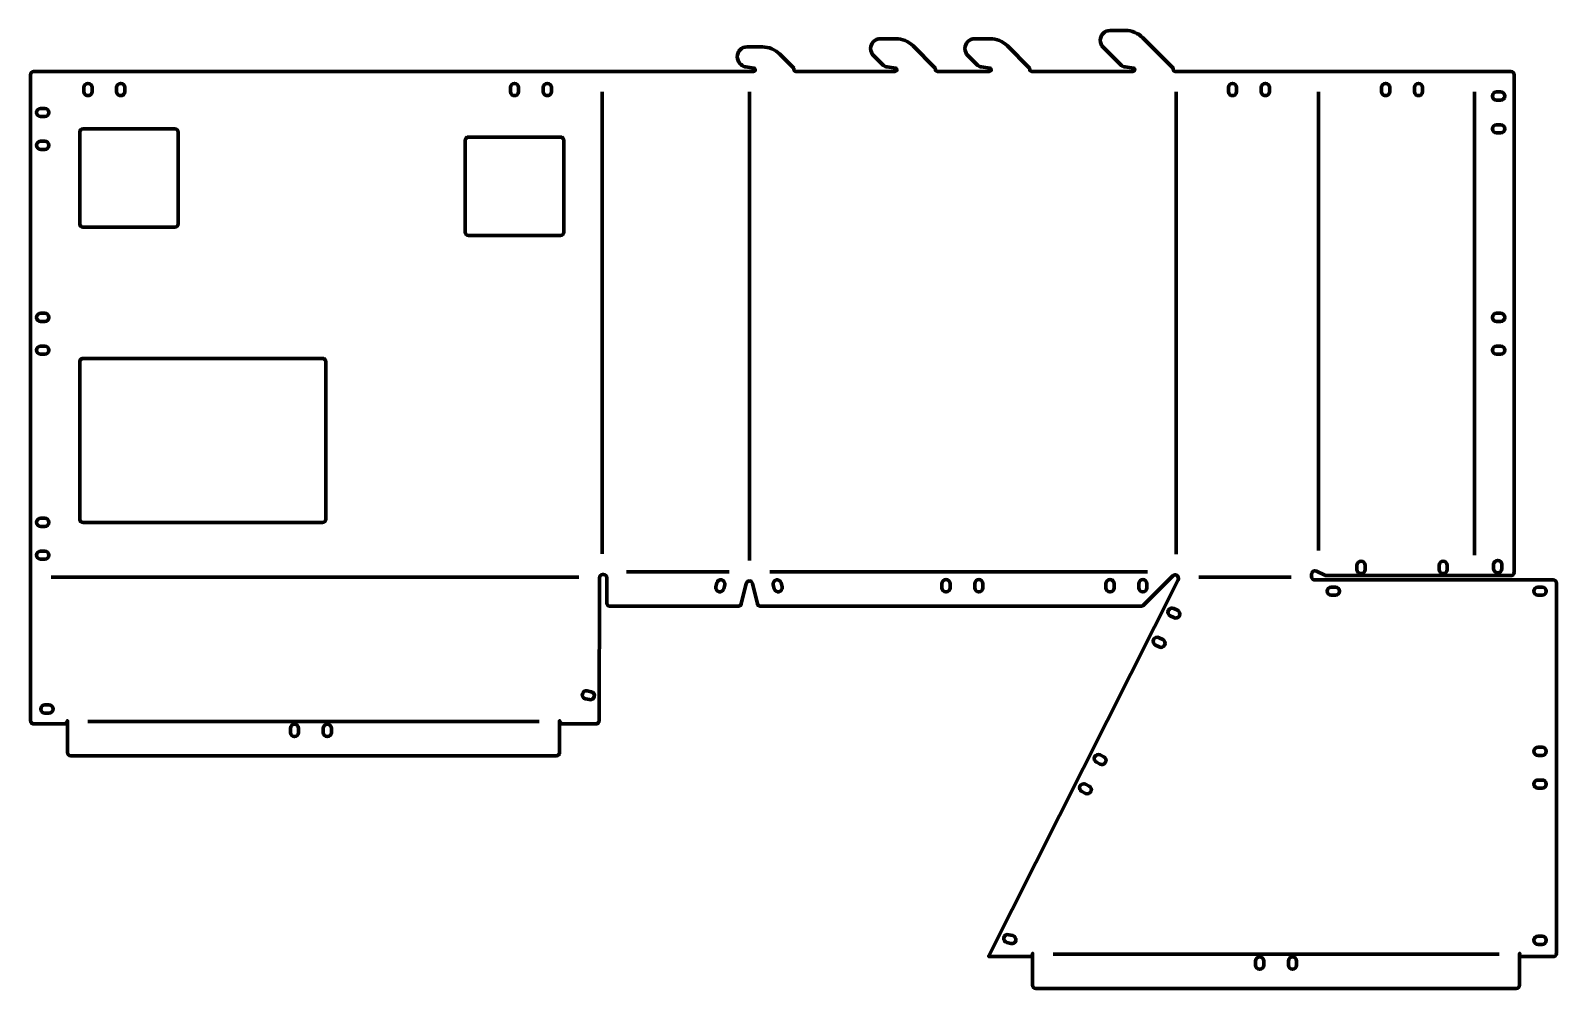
# Model space of a CAD drawing. Header units: millimetres. Extents: x -822 to 1038, y -445 to 724.
import ezdxf

# ---------------------------------------------------------------- set-up
doc = ezdxf.new("R2010")
doc.units = ezdxf.units.MM
doc.header["$MEASUREMENT"] = 0
doc.layers.add('Full Cut', color=7, linetype='Continuous', lineweight=0)
doc.layers.add('Rear V-Cut', color=7, linetype='Continuous', lineweight=0)

msp = doc.modelspace()

# ---------------------------------------------------------------- linework, layer by layer
at = {"layer": 'Full Cut', "color": 230, "lineweight": 158, "true_color": 0xec008c}
for points, knots in [([(1037.9, 49.8), (1037.9, 49.8), (1037.9, -401.7), (1037.9, -401.7), (1037.9, -403.9), (1036.1, -405.7), (1033.9, -405.7), (1033.9, -405.7), (996.9, -405.7), (996.9, -405.7), (994.7, -405.7), (992.9, -403.9), (992.9, -401.7), (992.9, -401.7), (992.9, -440.5), (992.9, -440.5), (992.9, -442.7), (991.1, -444.5), (988.9, -444.5), (988.9, -444.5), (403.3, -444.5), (403.3, -444.5), (401.1, -444.5), (399.3, -442.7), (399.3, -440.5), (399.3, -440.5), (399.3, -401.7), (399.3, -401.7), (399.3, -403.9), (397.5, -405.7), (395.3, -405.7), (382.8, -405.6), (345.7, -405.5), (345.7, -405.4), (345.7, -405.4), (576.6, 53.9), (576.6, 53.9), (577, 54.7), (577.1, 55.5), (577, 56.3), (577, 56.3), (576.9, 56.7), (576.9, 56.7), (576.5, 60), (572.5, 61.3), (570.1, 59), (570.1, 59), (534, 22.8), (534, 22.8), (533.2, 22.1), (532.2, 21.7), (531.2, 21.7), (531.2, 21.7), (67.8, 21.7), (67.8, 21.7), (65.9, 21.7), (64.3, 22.9), (63.9, 24.7), (63.9, 24.7), (58, 49.5), (58, 49.5), (57, 53.6), (51.2, 53.6), (50.2, 49.5), (50.2, 49.5), (44.2, 24.7), (44.2, 24.7), (43.7, 22.9), (42.1, 21.7), (40.3, 21.7), (40.3, 21.7), (-115.6, 21.7), (-115.6, 21.7), (-117.8, 21.7), (-119.6, 23.4), (-119.6, 25.6), (-119.6, 25.6), (-119.8, 56.6), (-119.8, 56.6), (-119.8, 58.8), (-121.6, 60.5), (-123.8, 60.5), (-123.8, 60.5), (-124.7, 60.5), (-124.7, 60.5), (-126.9, 60.5), (-128.7, 58.7), (-128.7, 56.5), (-128.7, 56.5), (-129, -117.8), (-129, -117.8), (-129, -120), (-130.7, -121.8), (-133, -121.8), (-133, -121.8), (-173.3, -121.8), (-173.3, -121.8), (-175.5, -121.8), (-177.3, -120), (-177.3, -117.8), (-177.3, -117.8), (-177.3, -156.7), (-177.3, -156.7), (-177.3, -158.9), (-179.1, -160.7), (-181.3, -160.7), (-181.3, -160.7), (-773.3, -160.7), (-773.3, -160.7), (-775.5, -160.7), (-777.3, -158.9), (-777.3, -156.7), (-777.3, -156.7), (-777.3, -117.8), (-777.3, -117.8), (-777.3, -120), (-779.1, -121.8), (-781.3, -121.8), (-781.3, -121.8), (-818.3, -121.8), (-818.3, -121.8), (-820.5, -121.8), (-822.3, -120), (-822.3, -117.8), (-822.3, -117.8), (-822.3, 670.1), (-822.3, 670.1), (-822.3, 672.3), (-820.5, 674.1), (-818.3, 674.1), (-818.3, 674.1), (59.3, 674.1), (59.3, 674.1), (60.4, 674.1), (61.3, 675), (61.3, 676.1), (61.3, 676.1), (61.3, 676.3), (61.3, 676.3), (61.3, 677.3), (60.5, 678.2), (59.5, 678.3), (59.5, 678.3), (49.6, 679.6), (49.6, 679.6), (47.5, 679.9), (45.4, 680.9), (43.9, 682.5), (43.9, 682.5), (42.8, 683.6), (42.8, 683.6), (40.5, 685.8), (39.3, 688.9), (39.3, 692.1), (39.3, 698.7), (44.6, 704.1), (51.3, 704.1), (51.3, 704.1), (69.9, 704.1), (69.9, 704.1), (77.8, 704.1), (85.4, 700.9), (91.1, 695.3), (91.1, 695.3), (107.7, 678.7), (107.7, 678.7), (108.1, 678.3), (108.3, 677.8), (108.3, 677.3), (108.3, 677.3), (108.3, 676.1), (108.3, 676.1), (108.3, 675), (109.2, 674.1), (110.3, 674.1), (110.3, 674.1), (231.8, 674.1), (231.8, 674.1), (232.9, 674.1), (233.8, 675), (233.8, 676.1), (233.8, 676.1), (233.8, 676.3), (233.8, 676.3), (233.8, 677.3), (233, 678.2), (232.1, 678.3), (232.1, 678.3), (222.1, 679.6), (222.1, 679.6), (220, 679.9), (217.9, 680.9), (216.4, 682.5), (216.4, 682.5), (205.3, 693.6), (205.3, 693.6), (203, 695.8), (201.8, 698.9), (201.8, 702.1), (201.8, 708.7), (207.1, 714.1), (213.8, 714.1), (213.8, 714.1), (232.4, 714.1), (232.4, 714.1), (240.3, 714.1), (247.9, 710.9), (253.6, 705.3), (253.6, 705.3), (280.2, 678.7), (280.2, 678.7), (280.6, 678.3), (280.8, 677.8), (280.8, 677.3), (280.8, 677.3), (280.8, 676.1), (280.8, 676.1), (280.8, 675), (281.7, 674.1), (282.8, 674.1), (282.8, 674.1), (346.8, 674.1), (346.8, 674.1), (347.9, 674.1), (348.8, 675), (348.8, 676.1), (348.8, 676.1), (348.8, 676.3), (348.8, 676.3), (348.8, 677.3), (348, 678.2), (347.1, 678.3), (347.1, 678.3), (337.1, 679.6), (337.1, 679.6), (335, 679.9), (332.9, 680.9), (331.4, 682.5), (331.4, 682.5), (320.3, 693.6), (320.3, 693.6), (318, 695.8), (316.8, 698.9), (316.8, 702.1), (316.8, 708.7), (322.1, 714.1), (328.8, 714.1), (328.8, 714.1), (347.4, 714.1), (347.4, 714.1), (355.3, 714.1), (362.9, 710.9), (368.6, 705.3), (368.6, 705.3), (395.2, 678.7), (395.2, 678.7), (395.6, 678.3), (395.8, 677.8), (395.8, 677.3), (395.8, 677.3), (395.8, 676.1), (395.8, 676.1), (395.8, 675), (396.7, 674.1), (397.8, 674.1), (397.8, 674.1), (521.8, 674.1), (521.8, 674.1), (522.9, 674.1), (523.8, 675), (523.8, 676.1), (523.8, 676.1), (523.8, 676.3), (523.8, 676.3), (523.8, 677.3), (523, 678.2), (522.1, 678.3), (522.1, 678.3), (512.1, 679.6), (512.1, 679.6), (510, 679.9), (507.9, 680.9), (506.4, 682.5), (506.4, 682.5), (485.3, 703.6), (485.3, 703.6), (483, 705.8), (481.8, 708.9), (481.8, 712.1), (481.8, 718.7), (487.1, 724.1), (493.8, 724.1), (493.8, 724.1), (512.4, 724.1), (512.4, 724.1), (520.3, 724.1), (527.9, 720.9), (533.6, 715.3), (533.6, 715.3), (570.2, 678.7), (570.2, 678.7), (570.6, 678.3), (570.8, 677.8), (570.8, 677.3), (570.8, 677.3), (570.8, 676.1), (570.8, 676.1), (570.8, 675), (571.7, 674.1), (572.8, 674.1), (572.8, 674.1), (982.4, 674.1), (982.4, 674.1), (984.6, 674.1), (986.4, 672.3), (986.4, 670.1), (986.4, 670.1), (986.4, 63.1), (986.4, 63.1), (986.4, 60.9), (984.6, 59.1), (982.4, 59.1), (982.4, 59.1), (757.1, 59.1), (757.1, 59.1), (756.5, 59.1), (755.9, 59.2), (755.3, 59.5), (755.3, 59.5), (745.2, 64.6), (745.2, 64.6), (742.6, 66), (739.4, 64.1), (739.4, 61.1), (739.4, 61.1), (739.4, 57.8), (739.4, 57.8), (739.4, 55.6), (741.2, 53.8), (743.4, 53.8), (743.4, 53.8), (1033.9, 53.8), (1033.9, 53.8), (1036.1, 53.8), (1037.9, 52), (1037.9, 49.8)], [0, 0, 0, 0, 1, 1, 1, 2, 2, 2, 3, 3, 3, 4, 4, 4, 5, 5, 5, 6, 6, 6, 7, 7, 7, 8, 8, 8, 9, 9, 9, 10, 10, 10, 11, 11, 11, 12, 12, 12, 13, 13, 13, 14, 14, 14, 15, 15, 15, 16, 16, 16, 17, 17, 17, 18, 18, 18, 19, 19, 19, 20, 20, 20, 21, 21, 21, 22, 22, 22, 23, 23, 23, 24, 24, 24, 25, 25, 25, 26, 26, 26, 27, 27, 27, 28, 28, 28, 29, 29, 29, 30, 30, 30, 31, 31, 31, 32, 32, 32, 33, 33, 33, 34, 34, 34, 35, 35, 35, 36, 36, 36, 37, 37, 37, 38, 38, 38, 39, 39, 39, 40, 40, 40, 41, 41, 41, 42, 42, 42, 43, 43, 43, 44, 44, 44, 45, 45, 45, 46, 46, 46, 47, 47, 47, 48, 48, 48, 49, 49, 49, 50, 50, 50, 51, 51, 51, 52, 52, 52, 53, 53, 53, 54, 54, 54, 55, 55, 55, 56, 56, 56, 57, 57, 57, 58, 58, 58, 59, 59, 59, 60, 60, 60, 61, 61, 61, 62, 62, 62, 63, 63, 63, 64, 64, 64, 65, 65, 65, 66, 66, 66, 67, 67, 67, 68, 68, 68, 69, 69, 69, 70, 70, 70, 71, 71, 71, 72, 72, 72, 73, 73, 73, 74, 74, 74, 75, 75, 75, 76, 76, 76, 77, 77, 77, 78, 78, 78, 79, 79, 79, 80, 80, 80, 81, 81, 81, 82, 82, 82, 83, 83, 83, 84, 84, 84, 85, 85, 85, 86, 86, 86, 87, 87, 87, 88, 88, 88, 89, 89, 89, 90, 90, 90, 91, 91, 91, 92, 92, 92, 93, 93, 93, 94, 94, 94, 95, 95, 95, 96, 96, 96, 97, 97, 97, 98, 98, 98, 99, 99, 99, 100, 100, 100, 101, 101, 101, 102, 102, 102, 103, 103, 103, 104, 104, 104, 105, 105, 105, 106, 106, 106, 107, 107, 107, 108, 108, 108, 109, 109, 109, 110, 110, 110, 111, 111, 111, 112, 112, 112, 113, 113, 113, 114, 114, 114, 115, 115, 115, 115]), ([(-747.3, 649.6), (-747.3, 649.6), (-747.3, 654.6), (-747.3, 654.6), (-747.3, 657.3), (-749.5, 659.6), (-752.3, 659.6), (-755, 659.6), (-757.3, 657.3), (-757.3, 654.6), (-757.3, 654.6), (-757.3, 649.6), (-757.3, 649.6), (-757.3, 646.8), (-755, 644.6), (-752.3, 644.6), (-749.5, 644.6), (-747.3, 646.8), (-747.3, 649.6)], [0, 0, 0, 0, 1, 1, 1, 2, 2, 2, 3, 3, 3, 4, 4, 4, 5, 5, 5, 6, 6, 6, 6]), ([(-707.3, 649.6), (-707.3, 649.6), (-707.3, 654.6), (-707.3, 654.6), (-707.3, 657.3), (-709.5, 659.6), (-712.3, 659.6), (-715, 659.6), (-717.3, 657.3), (-717.3, 654.6), (-717.3, 654.6), (-717.3, 649.6), (-717.3, 649.6), (-717.3, 646.8), (-715, 644.6), (-712.3, 644.6), (-709.5, 644.6), (-707.3, 646.8), (-707.3, 649.6)], [0, 0, 0, 0, 1, 1, 1, 2, 2, 2, 3, 3, 3, 4, 4, 4, 5, 5, 5, 6, 6, 6, 6]), ([(-227.3, 649.6), (-227.3, 649.6), (-227.3, 654.6), (-227.3, 654.6), (-227.3, 657.3), (-229.5, 659.6), (-232.3, 659.6), (-235, 659.6), (-237.3, 657.3), (-237.3, 654.6), (-237.3, 654.6), (-237.3, 649.6), (-237.3, 649.6), (-237.3, 646.8), (-235, 644.6), (-232.3, 644.6), (-229.5, 644.6), (-227.3, 646.8), (-227.3, 649.6)], [0, 0, 0, 0, 1, 1, 1, 2, 2, 2, 3, 3, 3, 4, 4, 4, 5, 5, 5, 6, 6, 6, 6]), ([(-187.3, 649.6), (-187.3, 649.6), (-187.3, 654.6), (-187.3, 654.6), (-187.3, 657.3), (-189.5, 659.6), (-192.3, 659.6), (-195, 659.6), (-197.3, 657.3), (-197.3, 654.6), (-197.3, 654.6), (-197.3, 649.6), (-197.3, 649.6), (-197.3, 646.8), (-195, 644.6), (-192.3, 644.6), (-189.5, 644.6), (-187.3, 646.8), (-187.3, 649.6)], [0, 0, 0, 0, 1, 1, 1, 2, 2, 2, 3, 3, 3, 4, 4, 4, 5, 5, 5, 6, 6, 6, 6]), ([(648, 654.6), (648, 654.6), (648, 649.6), (648, 649.6), (648, 646.8), (645.8, 644.6), (643, 644.6), (640.3, 644.6), (638, 646.8), (638, 649.6), (638, 649.6), (638, 654.6), (638, 654.6), (638, 657.3), (640.3, 659.6), (643, 659.6), (645.8, 659.6), (648, 657.3), (648, 654.6)], [0, 0, 0, 0, 1, 1, 1, 2, 2, 2, 3, 3, 3, 4, 4, 4, 5, 5, 5, 6, 6, 6, 6]), ([(688, 654.6), (688, 654.6), (688, 649.6), (688, 649.6), (688, 646.8), (685.8, 644.6), (683, 644.6), (680.3, 644.6), (678, 646.8), (678, 649.6), (678, 649.6), (678, 654.6), (678, 654.6), (678, 657.3), (680.3, 659.6), (683, 659.6), (685.8, 659.6), (688, 657.3), (688, 654.6)], [0, 0, 0, 0, 1, 1, 1, 2, 2, 2, 3, 3, 3, 4, 4, 4, 5, 5, 5, 6, 6, 6, 6]), ([(824.7, 649.6), (824.7, 649.6), (824.7, 654.6), (824.7, 654.6), (824.7, 657.3), (827, 659.6), (829.7, 659.6), (832.5, 659.6), (834.7, 657.3), (834.7, 654.6), (834.7, 654.6), (834.7, 649.6), (834.7, 649.6), (834.7, 646.8), (832.5, 644.6), (829.7, 644.6), (827, 644.6), (824.7, 646.8), (824.7, 649.6)], [0, 0, 0, 0, 1, 1, 1, 2, 2, 2, 3, 3, 3, 4, 4, 4, 5, 5, 5, 6, 6, 6, 6]), ([(864.7, 649.6), (864.7, 649.6), (864.7, 654.6), (864.7, 654.6), (864.7, 657.3), (867, 659.6), (869.7, 659.6), (872.5, 659.6), (874.7, 657.3), (874.7, 654.6), (874.7, 654.6), (874.7, 649.6), (874.7, 649.6), (874.7, 646.8), (872.5, 644.6), (869.7, 644.6), (867, 644.6), (864.7, 646.8), (864.7, 649.6)], [0, 0, 0, 0, 1, 1, 1, 2, 2, 2, 3, 3, 3, 4, 4, 4, 5, 5, 5, 6, 6, 6, 6]), ([(964.8, 649.1), (964.8, 649.1), (969.8, 649.1), (969.8, 649.1), (972.6, 649.1), (974.8, 646.8), (974.8, 644.1), (974.8, 641.3), (972.6, 639.1), (969.8, 639.1), (969.8, 639.1), (964.8, 639.1), (964.8, 639.1), (962.1, 639.1), (959.8, 641.3), (959.8, 644.1), (959.8, 646.8), (962.1, 649.1), (964.8, 649.1)], [0, 0, 0, 0, 1, 1, 1, 2, 2, 2, 3, 3, 3, 4, 4, 4, 5, 5, 5, 6, 6, 6, 6]), ([(-804.8, 629.1), (-804.8, 629.1), (-809.8, 629.1), (-809.8, 629.1), (-812.5, 629.1), (-814.8, 626.8), (-814.8, 624.1), (-814.8, 621.3), (-812.5, 619.1), (-809.8, 619.1), (-809.8, 619.1), (-804.8, 619.1), (-804.8, 619.1), (-802, 619.1), (-799.8, 621.3), (-799.8, 624.1), (-799.8, 626.8), (-802, 629.1), (-804.8, 629.1)], [0, 0, 0, 0, 1, 1, 1, 2, 2, 2, 3, 3, 3, 4, 4, 4, 5, 5, 5, 6, 6, 6, 6]), ([(-642.3, 600.1), (-642.3, 600.1), (-642.3, 488.1), (-642.3, 488.1), (-642.3, 485.9), (-644.1, 484.1), (-646.3, 484.1), (-646.3, 484.1), (-758.3, 484.1), (-758.3, 484.1), (-760.5, 484.1), (-762.3, 485.9), (-762.3, 488.1), (-762.3, 488.1), (-762.3, 600.1), (-762.3, 600.1), (-762.3, 602.3), (-760.5, 604.1), (-758.3, 604.1), (-758.3, 604.1), (-646.3, 604.1), (-646.3, 604.1), (-644.1, 604.1), (-642.3, 602.3), (-642.3, 600.1)], [0, 0, 0, 0, 1, 1, 1, 2, 2, 2, 3, 3, 3, 4, 4, 4, 5, 5, 5, 6, 6, 6, 7, 7, 7, 8, 8, 8, 8]), ([(964.8, 609.1), (964.8, 609.1), (969.8, 609.1), (969.8, 609.1), (972.6, 609.1), (974.8, 606.8), (974.8, 604.1), (974.8, 601.3), (972.6, 599.1), (969.8, 599.1), (969.8, 599.1), (964.8, 599.1), (964.8, 599.1), (962.1, 599.1), (959.8, 601.3), (959.8, 604.1), (959.8, 606.8), (962.1, 609.1), (964.8, 609.1)], [0, 0, 0, 0, 1, 1, 1, 2, 2, 2, 3, 3, 3, 4, 4, 4, 5, 5, 5, 6, 6, 6, 6]), ([(-804.8, 589.1), (-804.8, 589.1), (-809.8, 589.1), (-809.8, 589.1), (-812.5, 589.1), (-814.8, 586.8), (-814.8, 584.1), (-814.8, 581.3), (-812.5, 579.1), (-809.8, 579.1), (-809.8, 579.1), (-804.8, 579.1), (-804.8, 579.1), (-802, 579.1), (-799.8, 581.3), (-799.8, 584.1), (-799.8, 586.8), (-802, 589.1), (-804.8, 589.1)], [0, 0, 0, 0, 1, 1, 1, 2, 2, 2, 3, 3, 3, 4, 4, 4, 5, 5, 5, 6, 6, 6, 6]), ([(-292.3, 478.1), (-292.3, 478.1), (-292.3, 590.1), (-292.3, 590.1), (-292.3, 592.3), (-290.5, 594.1), (-288.3, 594.1), (-288.3, 594.1), (-176.3, 594.1), (-176.3, 594.1), (-174.1, 594.1), (-172.3, 592.3), (-172.3, 590.1), (-172.3, 590.1), (-172.3, 478.1), (-172.3, 478.1), (-172.3, 475.9), (-174.1, 474.1), (-176.3, 474.1), (-176.3, 474.1), (-288.3, 474.1), (-288.3, 474.1), (-290.5, 474.1), (-292.3, 475.9), (-292.3, 478.1)], [0, 0, 0, 0, 1, 1, 1, 2, 2, 2, 3, 3, 3, 4, 4, 4, 5, 5, 5, 6, 6, 6, 7, 7, 7, 8, 8, 8, 8]), ([(-804.8, 379.1), (-804.8, 379.1), (-809.8, 379.1), (-809.8, 379.1), (-812.5, 379.1), (-814.8, 376.8), (-814.8, 374.1), (-814.8, 371.3), (-812.5, 369.1), (-809.8, 369.1), (-809.8, 369.1), (-804.8, 369.1), (-804.8, 369.1), (-802, 369.1), (-799.8, 371.3), (-799.8, 374.1), (-799.8, 376.8), (-802, 379.1), (-804.8, 379.1)], [0, 0, 0, 0, 1, 1, 1, 2, 2, 2, 3, 3, 3, 4, 4, 4, 5, 5, 5, 6, 6, 6, 6]), ([(964.8, 379.1), (964.8, 379.1), (969.8, 379.1), (969.8, 379.1), (972.6, 379.1), (974.8, 376.8), (974.8, 374.1), (974.8, 371.3), (972.6, 369.1), (969.8, 369.1), (969.8, 369.1), (964.8, 369.1), (964.8, 369.1), (962.1, 369.1), (959.8, 371.3), (959.8, 374.1), (959.8, 376.8), (962.1, 379.1), (964.8, 379.1)], [0, 0, 0, 0, 1, 1, 1, 2, 2, 2, 3, 3, 3, 4, 4, 4, 5, 5, 5, 6, 6, 6, 6]), ([(-804.8, 339.1), (-804.8, 339.1), (-809.8, 339.1), (-809.8, 339.1), (-812.5, 339.1), (-814.8, 336.8), (-814.8, 334.1), (-814.8, 331.3), (-812.5, 329.1), (-809.8, 329.1), (-809.8, 329.1), (-804.8, 329.1), (-804.8, 329.1), (-802, 329.1), (-799.8, 331.3), (-799.8, 334.1), (-799.8, 336.8), (-802, 339.1), (-804.8, 339.1)], [0, 0, 0, 0, 1, 1, 1, 2, 2, 2, 3, 3, 3, 4, 4, 4, 5, 5, 5, 6, 6, 6, 6]), ([(964.8, 339.1), (964.8, 339.1), (969.8, 339.1), (969.8, 339.1), (972.6, 339.1), (974.8, 336.8), (974.8, 334.1), (974.8, 331.3), (972.6, 329.1), (969.8, 329.1), (969.8, 329.1), (964.8, 329.1), (964.8, 329.1), (962.1, 329.1), (959.8, 331.3), (959.8, 334.1), (959.8, 336.8), (962.1, 339.1), (964.8, 339.1)], [0, 0, 0, 0, 1, 1, 1, 2, 2, 2, 3, 3, 3, 4, 4, 4, 5, 5, 5, 6, 6, 6, 6]), ([(-462.3, 320.1), (-462.3, 320.1), (-462.3, 128.1), (-462.3, 128.1), (-462.3, 125.9), (-464.1, 124.1), (-466.3, 124.1), (-466.3, 124.1), (-758.3, 124.1), (-758.3, 124.1), (-760.5, 124.1), (-762.3, 125.9), (-762.3, 128.1), (-762.3, 128.1), (-762.3, 320.1), (-762.3, 320.1), (-762.3, 322.3), (-760.5, 324.1), (-758.3, 324.1), (-758.3, 324.1), (-466.3, 324.1), (-466.3, 324.1), (-464.1, 324.1), (-462.3, 322.3), (-462.3, 320.1)], [0, 0, 0, 0, 1, 1, 1, 2, 2, 2, 3, 3, 3, 4, 4, 4, 5, 5, 5, 6, 6, 6, 7, 7, 7, 8, 8, 8, 8]), ([(-804.8, 129.1), (-804.8, 129.1), (-809.8, 129.1), (-809.8, 129.1), (-812.5, 129.1), (-814.8, 126.8), (-814.8, 124.1), (-814.8, 121.3), (-812.5, 119.1), (-809.8, 119.1), (-809.8, 119.1), (-804.8, 119.1), (-804.8, 119.1), (-802, 119.1), (-799.8, 121.3), (-799.8, 124.1), (-799.8, 126.8), (-802, 129.1), (-804.8, 129.1)], [0, 0, 0, 0, 1, 1, 1, 2, 2, 2, 3, 3, 3, 4, 4, 4, 5, 5, 5, 6, 6, 6, 6]), ([(-804.8, 89.1), (-804.8, 89.1), (-809.8, 89.1), (-809.8, 89.1), (-812.5, 89.1), (-814.8, 86.8), (-814.8, 84.1), (-814.8, 81.3), (-812.5, 79.1), (-809.8, 79.1), (-809.8, 79.1), (-804.8, 79.1), (-804.8, 79.1), (-802, 79.1), (-799.8, 81.3), (-799.8, 84.1), (-799.8, 86.8), (-802, 89.1), (-804.8, 89.1)], [0, 0, 0, 0, 1, 1, 1, 2, 2, 2, 3, 3, 3, 4, 4, 4, 5, 5, 5, 6, 6, 6, 6]), ([(794.7, 66.6), (794.7, 66.6), (794.7, 71.6), (794.7, 71.6), (794.7, 74.3), (797, 76.6), (799.7, 76.6), (802.5, 76.6), (804.7, 74.3), (804.7, 71.6), (804.7, 71.6), (804.7, 66.6), (804.7, 66.6), (804.7, 63.8), (802.5, 61.6), (799.7, 61.6), (797, 61.6), (794.7, 63.8), (794.7, 66.6)], [0, 0, 0, 0, 1, 1, 1, 2, 2, 2, 3, 3, 3, 4, 4, 4, 5, 5, 5, 6, 6, 6, 6]), ([(894.7, 66.6), (894.7, 66.6), (894.7, 71.6), (894.7, 71.6), (894.7, 74.3), (897, 76.6), (899.7, 76.6), (902.5, 76.6), (904.7, 74.3), (904.7, 71.6), (904.7, 71.6), (904.7, 66.6), (904.7, 66.6), (904.7, 63.8), (902.5, 61.6), (899.7, 61.6), (897, 61.6), (894.7, 63.8), (894.7, 66.6)], [0, 0, 0, 0, 1, 1, 1, 2, 2, 2, 3, 3, 3, 4, 4, 4, 5, 5, 5, 6, 6, 6, 6]), ([(961.3, 67.6), (961.3, 67.6), (961.3, 72.6), (961.3, 72.6), (961.3, 75.3), (963.6, 77.6), (966.3, 77.6), (969.1, 77.6), (971.3, 75.3), (971.3, 72.6), (971.3, 72.6), (971.3, 67.6), (971.3, 67.6), (971.3, 64.8), (969.1, 62.6), (966.3, 62.6), (963.6, 62.6), (961.3, 64.8), (961.3, 67.6)], [0, 0, 0, 0, 1, 1, 1, 2, 2, 2, 3, 3, 3, 4, 4, 4, 5, 5, 5, 6, 6, 6, 6]), ([(22.9, 43.1), (22.9, 43.1), (24, 48), (24, 48), (24.6, 50.6), (23, 53.3), (20.3, 54), (17.6, 54.6), (14.9, 52.9), (14.3, 50.2), (14.3, 50.2), (13.1, 45.4), (13.1, 45.4), (12.5, 42.7), (14.2, 40), (16.9, 39.4), (19.5, 38.7), (22.2, 40.4), (22.9, 43.1)], [0, 0, 0, 0, 1, 1, 1, 2, 2, 2, 3, 3, 3, 4, 4, 4, 5, 5, 5, 6, 6, 6, 6]), ([(93.9, 45.4), (93.9, 45.4), (92.8, 50.3), (92.8, 50.3), (92.1, 52.9), (89.4, 54.6), (86.7, 53.9), (84.1, 53.3), (82.4, 50.6), (83.1, 47.9), (83.1, 47.9), (84.2, 43.1), (84.2, 43.1), (84.9, 40.4), (87.6, 38.7), (90.3, 39.4), (92.9, 40), (94.6, 42.7), (93.9, 45.4)], [0, 0, 0, 0, 1, 1, 1, 2, 2, 2, 3, 3, 3, 4, 4, 4, 5, 5, 5, 6, 6, 6, 6]), ([(288.7, 49.2), (288.7, 49.2), (288.7, 44.2), (288.7, 44.2), (288.7, 41.4), (291, 39.2), (293.7, 39.2), (296.5, 39.2), (298.7, 41.4), (298.7, 44.2), (298.7, 44.2), (298.7, 49.2), (298.7, 49.2), (298.7, 51.9), (296.5, 54.2), (293.7, 54.2), (291, 54.2), (288.7, 51.9), (288.7, 49.2)], [0, 0, 0, 0, 1, 1, 1, 2, 2, 2, 3, 3, 3, 4, 4, 4, 5, 5, 5, 6, 6, 6, 6]), ([(328.7, 49.2), (328.7, 49.2), (328.7, 44.2), (328.7, 44.2), (328.7, 41.4), (331, 39.2), (333.7, 39.2), (336.5, 39.2), (338.7, 41.4), (338.7, 44.2), (338.7, 44.2), (338.7, 49.2), (338.7, 49.2), (338.7, 51.9), (336.5, 54.2), (333.7, 54.2), (331, 54.2), (328.7, 51.9), (328.7, 49.2)], [0, 0, 0, 0, 1, 1, 1, 2, 2, 2, 3, 3, 3, 4, 4, 4, 5, 5, 5, 6, 6, 6, 6]), ([(488.7, 49.2), (488.7, 49.2), (488.7, 44.2), (488.7, 44.2), (488.7, 41.4), (491, 39.2), (493.7, 39.2), (496.5, 39.2), (498.7, 41.4), (498.7, 44.2), (498.7, 44.2), (498.7, 49.2), (498.7, 49.2), (498.7, 51.9), (496.5, 54.2), (493.7, 54.2), (491, 54.2), (488.7, 51.9), (488.7, 49.2)], [0, 0, 0, 0, 1, 1, 1, 2, 2, 2, 3, 3, 3, 4, 4, 4, 5, 5, 5, 6, 6, 6, 6]), ([(528.7, 49.2), (528.7, 49.2), (528.7, 44.2), (528.7, 44.2), (528.7, 41.4), (531, 39.2), (533.7, 39.2), (536.5, 39.2), (538.7, 41.4), (538.7, 44.2), (538.7, 44.2), (538.7, 49.2), (538.7, 49.2), (538.7, 51.9), (536.5, 54.2), (533.7, 54.2), (531, 54.2), (528.7, 51.9), (528.7, 49.2)], [0, 0, 0, 0, 1, 1, 1, 2, 2, 2, 3, 3, 3, 4, 4, 4, 5, 5, 5, 6, 6, 6, 6]), ([(768.4, 35.2), (768.4, 35.2), (763.4, 35.2), (763.4, 35.2), (760.6, 35.2), (758.4, 37.5), (758.4, 40.2), (758.4, 43), (760.6, 45.2), (763.4, 45.2), (763.4, 45.2), (768.4, 45.2), (768.4, 45.2), (771.1, 45.2), (773.4, 43), (773.4, 40.2), (773.4, 37.5), (771.1, 35.2), (768.4, 35.2)], [0, 0, 0, 0, 1, 1, 1, 2, 2, 2, 3, 3, 3, 4, 4, 4, 5, 5, 5, 6, 6, 6, 6]), ([(1020.4, 35.2), (1020.4, 35.2), (1015.4, 35.2), (1015.4, 35.2), (1012.6, 35.2), (1010.4, 37.5), (1010.4, 40.2), (1010.4, 43), (1012.6, 45.2), (1015.4, 45.2), (1015.4, 45.2), (1020.4, 45.2), (1020.4, 45.2), (1023.1, 45.2), (1025.4, 43), (1025.4, 40.2), (1025.4, 37.5), (1023.1, 35.2), (1020.4, 35.2)], [0, 0, 0, 0, 1, 1, 1, 2, 2, 2, 3, 3, 3, 4, 4, 4, 5, 5, 5, 6, 6, 6, 6]), ([(567, 10.1), (567, 10.1), (571.5, 7.9), (571.5, 7.9), (573.9, 6.6), (576.9, 7.6), (578.2, 10.1), (579.4, 12.6), (578.4, 15.6), (575.9, 16.8), (575.9, 16.8), (571.5, 19.1), (571.5, 19.1), (569, 20.3), (566, 19.3), (564.8, 16.8), (563.5, 14.4), (564.5, 11.4), (567, 10.1)], [0, 0, 0, 0, 1, 1, 1, 2, 2, 2, 3, 3, 3, 4, 4, 4, 5, 5, 5, 6, 6, 6, 6]), ([(549, -25.6), (549, -25.6), (553.5, -27.9), (553.5, -27.9), (556, -29.1), (559, -28.1), (560.2, -25.6), (561.4, -23.2), (560.5, -20.2), (558, -18.9), (558, -18.9), (553.5, -16.7), (553.5, -16.7), (551, -15.4), (548, -16.4), (546.8, -18.9), (545.6, -21.4), (546.6, -24.4), (549, -25.6)], [0, 0, 0, 0, 1, 1, 1, 2, 2, 2, 3, 3, 3, 4, 4, 4, 5, 5, 5, 6, 6, 6, 6]), ([(-145.9, -91.1), (-145.9, -91.1), (-141, -92.2), (-141, -92.2), (-138.3, -92.8), (-135.6, -91.2), (-135, -88.5), (-134.4, -85.8), (-136, -83.1), (-138.7, -82.5), (-138.7, -82.5), (-143.6, -81.3), (-143.6, -81.3), (-146.3, -80.7), (-149, -82.4), (-149.6, -85.1), (-150.2, -87.7), (-148.5, -90.4), (-145.9, -91.1)], [0, 0, 0, 0, 1, 1, 1, 2, 2, 2, 3, 3, 3, 4, 4, 4, 5, 5, 5, 6, 6, 6, 6]), ([(-804.8, -98.6), (-804.8, -98.6), (-799.8, -98.6), (-799.8, -98.6), (-797, -98.6), (-794.8, -100.8), (-794.8, -103.6), (-794.8, -106.4), (-797, -108.6), (-799.8, -108.6), (-799.8, -108.6), (-804.8, -108.6), (-804.8, -108.6), (-807.5, -108.6), (-809.8, -106.4), (-809.8, -103.6), (-809.8, -100.8), (-807.5, -98.6), (-804.8, -98.6)], [0, 0, 0, 0, 1, 1, 1, 2, 2, 2, 3, 3, 3, 4, 4, 4, 5, 5, 5, 6, 6, 6, 6]), ([(-505.5, -132.2), (-505.5, -132.2), (-505.5, -127.2), (-505.5, -127.2), (-505.5, -124.4), (-503.3, -122.2), (-500.5, -122.2), (-497.7, -122.2), (-495.5, -124.4), (-495.5, -127.2), (-495.5, -127.2), (-495.5, -132.2), (-495.5, -132.2), (-495.5, -134.9), (-497.7, -137.2), (-500.5, -137.2), (-503.3, -137.2), (-505.5, -134.9), (-505.5, -132.2)], [0, 0, 0, 0, 1, 1, 1, 2, 2, 2, 3, 3, 3, 4, 4, 4, 5, 5, 5, 6, 6, 6, 6]), ([(-465.5, -132.2), (-465.5, -132.2), (-465.5, -127.2), (-465.5, -127.2), (-465.5, -124.4), (-463.3, -122.2), (-460.5, -122.2), (-457.7, -122.2), (-455.5, -124.4), (-455.5, -127.2), (-455.5, -127.2), (-455.5, -132.2), (-455.5, -132.2), (-455.5, -134.9), (-457.7, -137.2), (-460.5, -137.2), (-463.3, -137.2), (-465.5, -134.9), (-465.5, -132.2)], [0, 0, 0, 0, 1, 1, 1, 2, 2, 2, 3, 3, 3, 4, 4, 4, 5, 5, 5, 6, 6, 6, 6]), ([(477.2, -168.6), (477.2, -168.6), (481.6, -170.8), (481.6, -170.8), (484.1, -172), (487.1, -171.1), (488.3, -168.6), (489.6, -166.1), (488.6, -163.1), (486.1, -161.9), (486.1, -161.9), (481.7, -159.6), (481.7, -159.6), (479.2, -158.4), (476.2, -159.4), (474.9, -161.9), (473.7, -164.3), (474.7, -167.3), (477.2, -168.6)], [0, 0, 0, 0, 1, 1, 1, 2, 2, 2, 3, 3, 3, 4, 4, 4, 5, 5, 5, 6, 6, 6, 6]), ([(1020.4, -160.2), (1020.4, -160.2), (1015.4, -160.2), (1015.4, -160.2), (1012.6, -160.2), (1010.4, -157.9), (1010.4, -155.2), (1010.4, -152.4), (1012.6, -150.2), (1015.4, -150.2), (1015.4, -150.2), (1020.4, -150.2), (1020.4, -150.2), (1023.1, -150.2), (1025.4, -152.4), (1025.4, -155.2), (1025.4, -157.9), (1023.1, -160.2), (1020.4, -160.2)], [0, 0, 0, 0, 1, 1, 1, 2, 2, 2, 3, 3, 3, 4, 4, 4, 5, 5, 5, 6, 6, 6, 6]), ([(459.2, -204.3), (459.2, -204.3), (463.7, -206.5), (463.7, -206.5), (466.1, -207.8), (469.1, -206.8), (470.4, -204.3), (471.6, -201.9), (470.6, -198.9), (468.2, -197.6), (468.2, -197.6), (463.7, -195.4), (463.7, -195.4), (461.2, -194.1), (458.2, -195.1), (457, -197.6), (455.7, -200.1), (456.7, -203.1), (459.2, -204.3)], [0, 0, 0, 0, 1, 1, 1, 2, 2, 2, 3, 3, 3, 4, 4, 4, 5, 5, 5, 6, 6, 6, 6]), ([(1020.4, -200.2), (1020.4, -200.2), (1015.4, -200.2), (1015.4, -200.2), (1012.6, -200.2), (1010.4, -197.9), (1010.4, -195.2), (1010.4, -192.4), (1012.6, -190.2), (1015.4, -190.2), (1015.4, -190.2), (1020.4, -190.2), (1020.4, -190.2), (1023.1, -190.2), (1025.4, -192.4), (1025.4, -195.2), (1025.4, -197.9), (1023.1, -200.2), (1020.4, -200.2)], [0, 0, 0, 0, 1, 1, 1, 2, 2, 2, 3, 3, 3, 4, 4, 4, 5, 5, 5, 6, 6, 6, 6]), ([(375.1, -380), (375.1, -380), (370.2, -378.9), (370.2, -378.9), (367.5, -378.3), (364.8, -379.9), (364.2, -382.6), (363.6, -385.3), (365.3, -388), (367.9, -388.6), (367.9, -388.6), (372.8, -389.8), (372.8, -389.8), (375.5, -390.4), (378.2, -388.7), (378.8, -386), (379.4, -383.3), (377.8, -380.7), (375.1, -380)], [0, 0, 0, 0, 1, 1, 1, 2, 2, 2, 3, 3, 3, 4, 4, 4, 5, 5, 5, 6, 6, 6, 6]), ([(1020.4, -390.7), (1020.4, -390.7), (1015.4, -390.7), (1015.4, -390.7), (1012.6, -390.7), (1010.4, -388.5), (1010.4, -385.7), (1010.4, -382.9), (1012.6, -380.7), (1015.4, -380.7), (1015.4, -380.7), (1020.4, -380.7), (1020.4, -380.7), (1023.1, -380.7), (1025.4, -382.9), (1025.4, -385.7), (1025.4, -388.5), (1023.1, -390.7), (1020.4, -390.7)], [0, 0, 0, 0, 1, 1, 1, 2, 2, 2, 3, 3, 3, 4, 4, 4, 5, 5, 5, 6, 6, 6, 6]), ([(671.1, -416), (671.1, -416), (671.1, -411), (671.1, -411), (671.1, -408.3), (673.3, -406), (676.1, -406), (678.9, -406), (681.1, -408.3), (681.1, -411), (681.1, -411), (681.1, -416), (681.1, -416), (681.1, -418.8), (678.9, -421), (676.1, -421), (673.3, -421), (671.1, -418.8), (671.1, -416)], [0, 0, 0, 0, 1, 1, 1, 2, 2, 2, 3, 3, 3, 4, 4, 4, 5, 5, 5, 6, 6, 6, 6]), ([(711.1, -416), (711.1, -416), (711.1, -411), (711.1, -411), (711.1, -408.3), (713.3, -406), (716.1, -406), (718.9, -406), (721.1, -408.3), (721.1, -411), (721.1, -411), (721.1, -416), (721.1, -416), (721.1, -418.8), (718.9, -421), (716.1, -421), (713.3, -421), (711.1, -418.8), (711.1, -416)], [0, 0, 0, 0, 1, 1, 1, 2, 2, 2, 3, 3, 3, 4, 4, 4, 5, 5, 5, 6, 6, 6, 6])]:
    msp.add_open_spline(points, degree=3, knots=knots, dxfattribs=at)
at = {"layer": 'Rear V-Cut', "color": 40, "lineweight": 158, "true_color": 0xffc20e}
for p, q in [((-125.4, 649.1), (-125.4, 85.5)), ((54, 649.1), (54, 77.6)), ((574.3, 649.1), (574.3, 85.1)), ((747.8, 89.7), (747.8, 649.1)), ((938, 84.1), (938, 649.1)), ((-797.3, 57.2), (-153.7, 57.2)), ((29.3, 63.6), (-95.7, 63.6)), ((539.4, 63.6), (78.9, 63.6)), ((714.4, 57.2), (602, 57.2)), ((-752.3, -118.7), (-202.3, -118.7)), ((424.3, -402.6), (967.9, -402.6))]:
    msp.add_line(p, q, dxfattribs=at)

doc.saveas('drawing.dxf')
